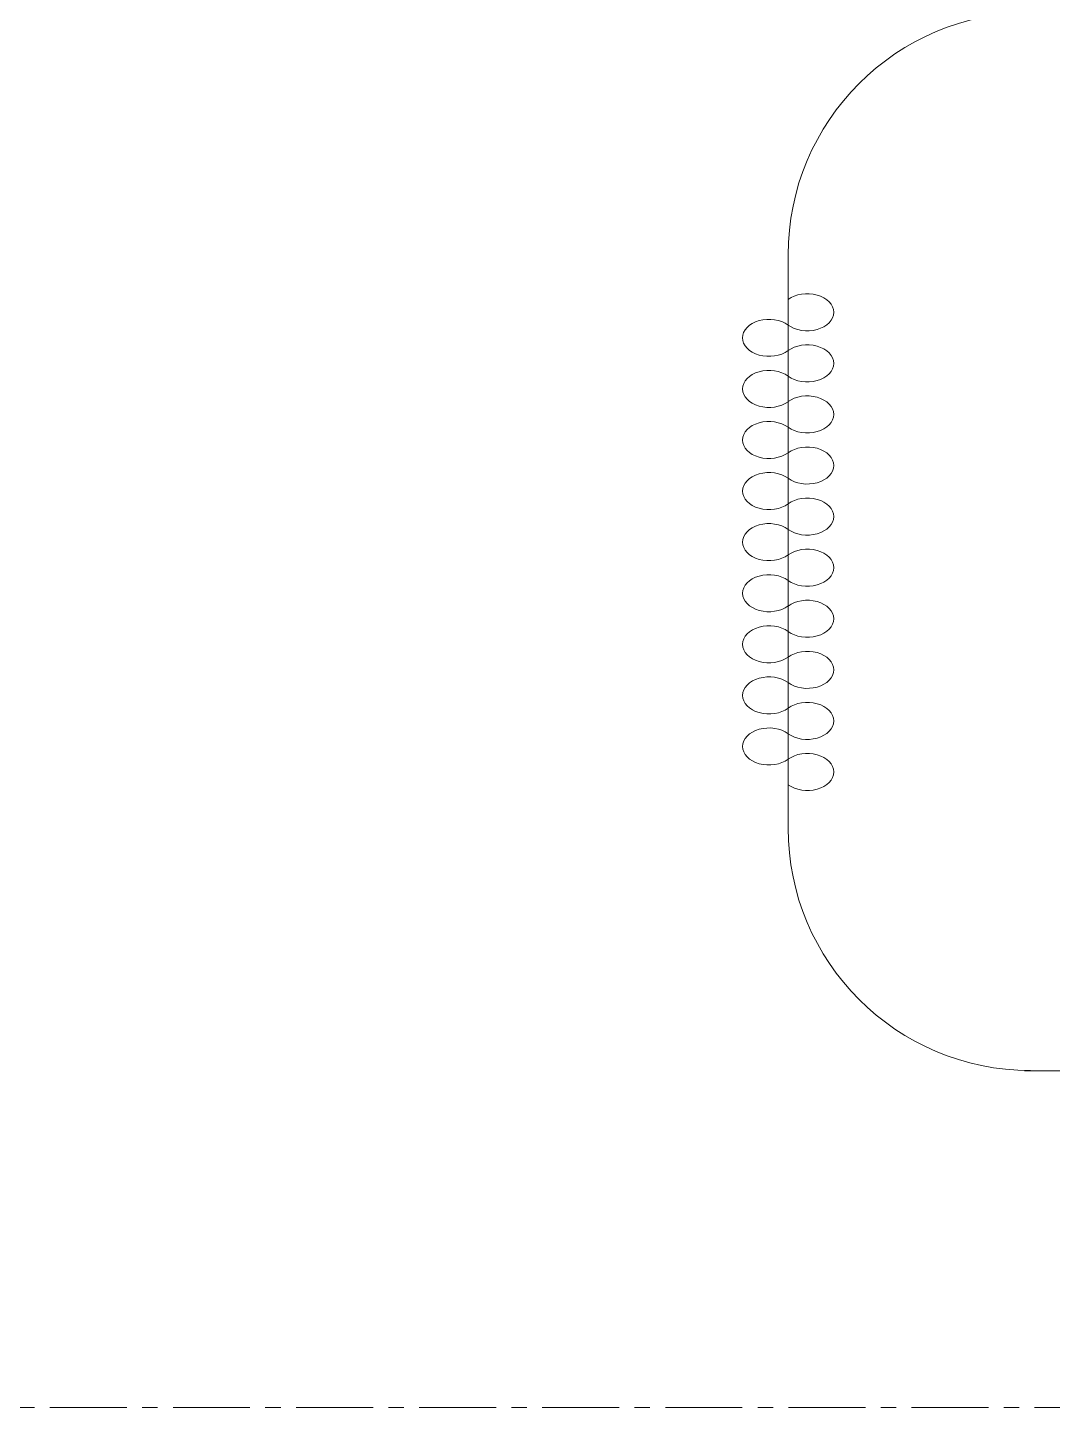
# Model space of a CAD drawing. Header units: millimetres. Extents: x 26027 to 581921, y 7230 to 233891.
# Drawn here: x 490377 to 492492, y 193295 to 196141 of the extents above; entities that cross this region are included whole.
import ezdxf

# ---------------------------------------------------------------- set-up
doc = ezdxf.new("R2010")
doc.units = ezdxf.units.MM
doc.header["$LTSCALE"] = 5
doc.linetypes.add('CENTER', pattern=[50.8, 31.75, -6.35, 6.35, -6.35])
doc.layers.add('axes', color=9, linetype='Continuous')
doc.layers.add('Medical Equipment and Furniture', color=163, linetype='Continuous', lineweight=0)

# ---------------------------------------------------------------- blocks, each defined once
blk = doc.blocks.new('CURTAIN')
for centre, start, end in [((-0.3386, 0.0395), 313.5684, 226.4316), ((-0.1881, 0.0395), 313.5684, 226.4316), ((-0.0376, 0.0395), 313.5684, 226.4316), ((0.1129, 0.0395), 313.5684, 226.4316), ((0.2633, 0.0395), 313.5684, 226.4316), ((0.4138, 0.0395), 313.5684, 226.4316), ((0.5643, 0.0395), 313.5684, 226.4316), ((0.7148, 0.0395), 313.5684, 226.4316), ((0.8653, 0.0395), 313.5684, 226.4316), ((0.0376, -0.0395), 133.5684, 46.4316), ((0.1881, -0.0395), 133.5684, 46.4316), ((0.3386, -0.0395), 133.5684, 46.4316), ((0.4891, -0.0395), 133.5684, 46.4316), ((0.6396, -0.0395), 133.5684, 46.4316), ((0.79, -0.0395), 133.5684, 46.4316), ((0.9405, -0.0395), 133.5684, 46.4316), ((-0.4138, -0.0395), 133.5684, 46.4316), ((-0.2633, -0.0395), 133.5684, 46.4316), ((-0.1129, -0.0395), 133.5684, 46.4316)]:
    blk.add_arc(centre, 0.0546, start, end)

msp = doc.modelspace()

# ---------------------------------------------------------------- linework, layer by layer
at = {"layer": 'axes', "linetype": 'CENTER', "lineweight": 0}
msp.add_line((544175.8, 193295.3, 2.4), (460984.3, 193295.3, 2.4), dxfattribs=at)
at = {"layer": 'Medical Equipment and Furniture'}
for p, q in [((491946.3, 194490.1, 0), (491946.3, 195671.9, 0)), ((492433.8, 193989.7, 0), (494933.8, 193989.7, 0))]:
    msp.add_line(p, q, dxfattribs=at)
for centre, start, end in [((492446.3, 195671.9, 0), 90, 180), ((492446.3, 194490.1, 0), 180, 270)]:
    msp.add_arc(centre, 500, start, end, dxfattribs=at)

# ---------------------------------------------------------------- block references
at = {"layer": 'Medical Equipment and Furniture', "extrusion": (-1.26698e-09, -6.38299e-11, -1), "xscale": 699.9999999767327, "yscale": 1000, "zscale": 1000, "rotation": 269.985929888151}
msp.add_blockref('CURTAIN', (-491946.3, 195264, 0), dxfattribs=at)

doc.saveas('drawing.dxf')
